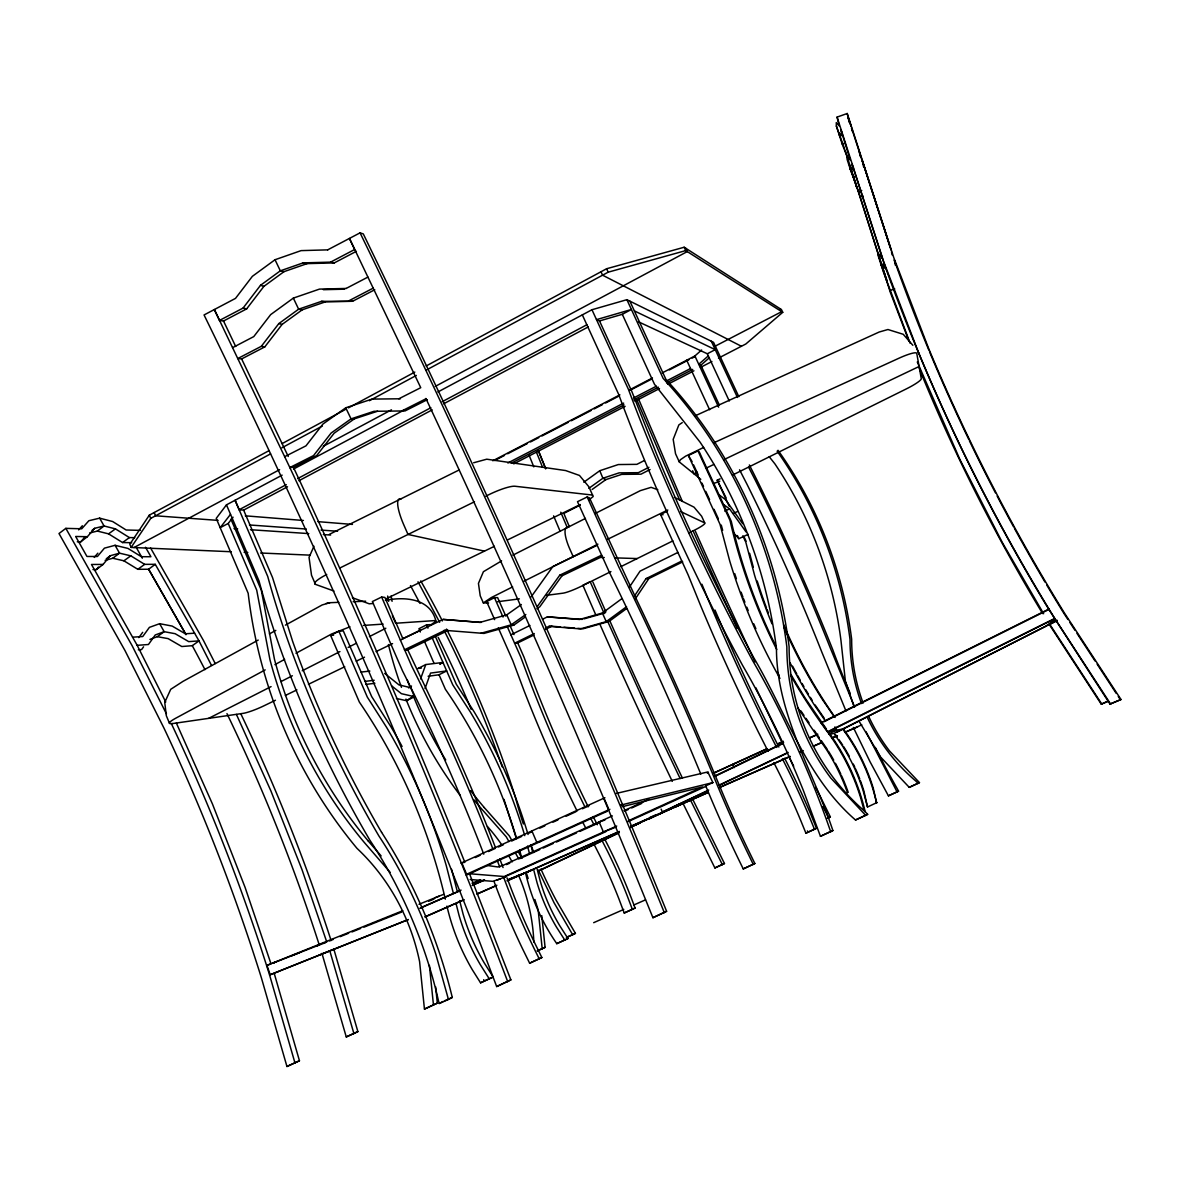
<?xml version="1.0" encoding="UTF-8"?>
<svg xmlns="http://www.w3.org/2000/svg" width="1180" height="1180" viewBox="0 0 1180 1180"><rect width="100%" height="100%" fill="white"/><g stroke="black" fill="none" stroke-linecap="round" stroke-linejoin="round"><path stroke-width="1.5" d="M910.119 343.262L883.584 272.477L881.254 265.279L881.622 263.686L885.177 268.598L884.115 263.686L852.078 164.359L853.494 170.333L850.308 166.542L850.249 169.109L858.524 191.632L886.903 281.12L886.018 277.049M166.454 713.9L132.116 645.681L65.844 528.36L59 533.537L124.992 650.564L163.976 728.119A1420.322 1001.437 78 0 1 261.341 977.645L286.947 1066.499L299.455 1060.746L274.158 973.176L269.586 975.005L294.971 1062.974M425.036 688.574L430.538 673.087L446.689 670.933L438.945 674.783L428.134 676.258M420.567 678.913L425.774 664.561L442.972 662.452L439.919 663.971L442.972 662.452M313.954 546.237L309.042 557.373L311.52 575.25L315.444 584.351L333.94 591.047M700.787 479.301L679.282 461.911L680.329 459.802L685.654 456.129L703.663 447.441M629.368 587.198L640.047 571.15L677.88 552.447M634.029 596.638L646.05 578.628L681.804 561.016M634.943 599.411L648.897 578.525L682.689 561.887M269.129 450.598L149.344 515.144L129.815 544.275L131.128 547.417L231.28 551.739M131.128 547.417L150.73 518.389L270.559 453.887M531.118 596.918L552.845 566.562L597.183 545.308M143.577 646.817L141.6 649.561L138.326 649.811M537.534 606.21L559.763 575.176L601.638 555.161M602.257 556.518L561.99 575.796L539.835 606.712L536.959 608.762M844.452 148.474L836.369 126.068L836.266 122.632L839.201 125.832L837.077 117.1L847.225 113.501L893.806 257.727L928.542 348.203A2834.183 2221.055 -7.3 0 0 1064.316 612.863L1121 699.504L1109.982 704.091L1048.828 609.381C982.335 500.114 927.288 384.075 884.115 263.686M138.798 637.628L142.691 632.318M282.153 475.127L226.471 504.848L216.22 518.389L248.169 593.275A486.691 472.738 -80.5 0 0 357.009 848.376A196.794 175.451 74.7 0 1 419.593 961.626L424.446 1009.077L437.323 1003.133L435.671 986.937M327.73 249.865L301.106 250.617L275.029 259.733L252.373 276.327L235.513 298.378L214.347 309.544L219.51 320.429L243.065 308.083L260.514 285.309L280.324 270.825L303.098 262.889L330.577 262.137L334.309 262.889L356.404 251.296M219.51 320.429L223.522 321.019L246.65 308.88L263.922 286.342L283.997 271.666L307.095 263.627L334.309 262.889M232.563 347.672L253.774 336.595L270.663 314.618L293.348 298.098L319.485 289.1L346.168 288.451M352.643 301.254L325.356 301.874L302.213 309.824L282.108 324.411L264.807 346.891L241.635 358.927L237.741 358.558L261.341 346.3L278.819 323.6L298.643 309.19L321.476 301.357L352.643 301.254L374.768 289.749M230.513 514.318L220.203 527.696L228.212 523.448L233.08 517.194M92.984 569.586L96.362 569.571L103.088 564.438L110.271 555.736L119.534 553.169L130.803 555.839L144.653 564.35L155.259 564.32L198.992 640.888L211.471 665.402M96.362 569.571L98.442 567.064M94.252 557.432L97.852 553.169M1051.955 621.639L1046.055 626.064L846.783 727.013L842.21 729.166L828.965 731.482L1046.38 622.863L1054.035 619.249L1051.955 621.639L1055.112 620.061M77.29 541.812L80.697 541.871L87.379 536.708L94.695 528.301L104.076 525.985L115.448 528.876L129.387 537.578L134.741 537.697M80.697 541.871L84.931 537.018M1057.324 620.415L1049.374 624.618L1101.25 704.15L1108.271 701.303M78.662 529.879L82.335 525.764M837.077 117.1L883.628 261.473L918.483 352.407A2851.662 2234.242 -7.3 0 0 1054.728 618.438L827.652 731.733L821.428 722.544L1049.138 608.939M843.375 728.975A192.62 188.844 63.6 0 1 873.288 788.329L876.622 802.961L876.283 801.692A193.505 189.7 63.8 0 0 842.741 729.078L833.567 733.532L828.935 734.314M501.603 560.884L483.402 571.71L478.446 583.407L480.216 595.826L483.343 602.906L491.352 597.552L512.622 586.888M834.673 734.55L842.063 745.303A183.77 180.157 63.8 0 1 863.347 791.441L867.521 806.987L863.893 791.043A182.93 179.36 63.7 0 0 860.412 780.732M776.706 746.822L781.691 742.368L778.903 743.503M662.246 372.895L694.887 355.962L701.628 349.988M708.207 355.991L698.752 364.281L700.861 365.195L719.387 405.138M700.861 365.195L709.15 357.968M426.172 365.977L606.594 268.745L684.164 247.24L781.44 309.573L782.738 312.331L745.834 343.985L718.487 358.115M385.358 600.369C404.696 596.49 430.479 598.157 435.995 621.314L430.184 625.253M589.189 499.73L593.186 496.515L588.879 486.779L579.483 475.452L565.633 470.555L486.735 459.197L473.637 462.767M92.055 530.336L94.695 528.301M106.289 558.774L110.271 555.736M89.636 532.991L97.35 531.074L104.076 525.985L99.622 518.153L88.869 520.719L81.73 528.788L65.844 528.36M105.153 560.367L112.764 558.243L119.534 553.169L115.065 545.308L104.43 548.154L97.424 556.503L86.951 556.459L75.653 536.472L87.379 536.708M155.259 564.32L148.621 569.232L137.824 569.306L123.885 560.81L112.764 558.243M621.595 598.865L602.375 613.01L579.587 619.471L547.358 616.875L542.608 619.22M97.35 531.074L108.56 533.861L122.587 542.549L129.387 537.578M626.565 606.712L606.24 621.624L580.457 628.896L549.025 626.329L545.75 627.937M577.875 628.35L583.082 628.778L609.042 621.447L626.58 608.6M157.294 636.684L164.168 631.683L175.142 633.704L188.712 641.625L198.992 640.888L192.296 645.696L181.794 646.522L168.121 638.616L157.294 636.684L149.948 639.398M137.824 569.306L144.653 564.35M108.56 533.861L115.448 528.876M583.805 482.222L599.779 470.717L618.291 464.551L636.875 464.345L644.339 460.539M588.879 488.328L602.892 478.254L619.117 472.87L638.351 472.678L648.912 467.295M592.139 489.464L605.841 479.626L621.713 474.375L640.961 474.183L650.091 469.522M123.885 560.81L130.803 555.839M400.404 398.781L372.039 399.091L345.755 407.793L322.951 424.033L305.974 445.848L284.646 456.675M377.6 411.215L354.325 418.871L334.117 433.237L316.727 455.539L293.437 467.31L289.852 467.56L214.347 309.544L204.052 314.957C311.446 534.363 410.36 757.988 496.662 986.554L510.881 979.887L469.493 873.716L466.601 874.262L461.778 862.831L464.846 862.315C411.51 729.034 354.192 597.375 293.437 467.31M400.374 640.047L443.075 619.412L479.906 622.406L506.766 614.854L521.339 604.544M525.823 614.485L511.176 624.825L480.821 633.321M444.89 630.341L448.135 630.445L407.749 649.885L404.489 649.797L444.89 630.341L483.962 633.424L513.875 625.061L525.41 616.904M823.891 721.791L1048.091 609.868M396.436 698.472L406.495 700.714L412.218 696.997M682.247 422.632L678.854 424.918L673.19 439.358L675.535 453.74L679.282 461.911M616.255 793.432L707.808 771.956L712.882 782.591L705.729 785.865A201.028 30.459 65.6 0 0 742.618 867.625L743.253 868.923L754.846 863.495L747.088 847.535A191.027 28.055 65.6 0 1 723.679 795.718L702.97 746.321A861.297 204.184 64.9 0 0 637.525 601.594L589.469 497.857L587.168 496.972L577.507 501.677L609.249 572.02A841.502 205.069 64.9 0 1 690.713 749.846L700.817 774.08M743.253 868.923L754.846 863.495M408.546 687.925L411.525 686.023M425.877 398.457C506.294 569.424 581.947 742.618 652.924 917.716L666.612 911.285C573.495 682.01 471.41 456.483 363.293 233.92L360.062 232.844L327.701 249.85M652.924 917.716L666.612 911.285M858.819 720.803L880.649 757.073L909.249 787.355L919.471 782.62L889.455 750.893A190.024 185.791 7.5 0 1 868.716 716.496M599.514 320.945L622.303 314.308L631.389 309.485L596.505 319.632L599.514 320.945L631.787 391.376L657.54 456.439A404.283 70.166 64 0 0 753.725 657.702C786.323 712.646 805.778 776.986 855.515 819.997L867.669 814.348L865.132 811.619A221.825 217.725 11.1 0 1 789.11 646.655A458.902 422.927 84.4 0 0 665.977 379.488L629.884 301.166M855.515 819.997L867.669 814.348M909.249 787.355L919.471 782.62M582.33 314.883L618.659 394.341A412.705 73.485 64 0 0 742.618 665.461A238.965 56.242 65.3 0 1 803.329 790.394L820.454 836.31L832.874 830.528C812.873 770.216 776.588 713.915 776.455 648.528A451.498 415.758 84.4 0 0 700.094 442.19L654.472 384.252L622.303 314.308M853.346 727.441L870.044 761.749L888.422 795.851L898.555 791.175L897.169 788.579A168.209 27.096 64.9 0 1 875.309 747.442M820.454 836.31L832.874 830.528M888.422 795.851L898.555 791.175M707.248 773.077L708.457 772.384M496.662 986.554L510.881 979.887M783.387 741.276L781.912 742.117L755.864 687.763M494.037 881.46A197.045 49.324 66.4 0 0 522.593 948.897L529.643 963.219L541.856 957.526L534.201 941.935A187.237 46.005 66.4 0 1 511.987 890.93L506.987 877.817M773.874 762.693L779.523 773.874A197.798 50.696 65.7 0 1 800.04 818.802L805.911 833.169L816.501 828.286L811.117 815.173A208.668 52.554 65.6 0 0 784.612 758.209M529.643 963.219L541.856 957.526M805.911 833.169L816.501 828.286M734.535 763.49L732.662 764.537L734.122 767.664M815.823 787.488L830.351 816.914L828.64 817.858L823.035 806.5M258.214 640.062L183.033 681.347L170.716 689.312L164.743 702.425L166.321 715.714L169.478 723.281M269.409 633.925L275.81 630.4M285.413 625.135L322.199 604.942L329.869 602.7L338.822 602.331M265.19 669.886L176.041 718.045A19.204 2.758 -22.5 0 0 172.236 723.532M274.911 664.635L284.631 659.384M295.988 653.248L331.639 633.985L349.959 626.801M282.079 443.606L345.224 409.593M348.454 407.852L414.829 372.084M281.902 447.795L322.391 425.995M369.355 400.713L416.334 375.432M426.039 370.21L608.172 272.182L685.727 250.603L782.738 312.331M134.004 547.55L279.601 469.67M323.364 446.247L391.465 409.829M435.243 386.406L687.276 251.591L685.713 248.243M293.51 469.065L403.84 410.168M437.913 391.967L591.962 309.735L626.89 299.691L713.531 342.318L738.813 396.672M226.471 504.848L259.01 580.944A393.205 133.075 64.2 0 0 369.915 840.263A224.318 98.81 66.8 0 1 438.311 1000.183L439.226 1003.487L448.444 999.445L435.892 954.413A224.672 97.866 66.8 0 0 378.928 836.03A393.678 131.688 64.2 0 1 267.727 576.43L235.085 500.246L239.156 509.731L286.268 484.656M297.64 478.608L430.862 407.734M442.235 401.687L586.844 324.766M239.156 509.731L243.626 510.114L287.522 486.779M298.894 480.732L432.204 409.873M443.592 403.825L588.274 326.919M1057.133 620.533L843.184 729.004M682.659 802.71L714.874 867.934L724.461 863.539L691.967 797.739M714.874 867.934L724.461 863.539M330.577 262.137L354.693 249.481L349.442 238.434L420.744 387.689L398.84 398.781M593.968 844.142L599.499 854.984A191.662 67.585 66.5 0 1 618.91 898.88L624.235 913.01L635.061 908.025L634.634 906.874A202.178 70.446 66.5 0 0 604.927 839.54M624.235 913.01L635.061 908.025M346.138 288.451L367.894 277.108M349.015 300.723L373.175 288.156M448.444 999.445L452.279 997.439C438.104 938.956 414.18 882.965 381.597 832.357M566.385 937.569L575.427 933.38L555.898 899.794A160.804 50.062 65.9 0 1 540.927 869.055M492.812 460.775L619.884 394.858M629.663 389.798L652.481 377.954M494.656 460.525L504.45 455.436M507.71 453.74L527.298 443.592M530.558 441.895L538.729 437.662M541.989 435.966L568.111 422.425M571.371 420.729L590.974 410.566M594.233 408.885L602.39 404.651M605.65 402.955L618.718 396.185M630.15 390.255L651.375 379.252M669.326 369.93L688.913 359.782M692.173 358.086L695.448 356.39M715.036 346.227L781.691 311.668L780.378 308.894M638.454 321.801L707.322 353.764L715.227 349.663L634.383 310.915M439.226 1003.487L443.105 1001.466M507.857 462.988L623.659 403.103M633.453 398.044L656.287 386.229M666.066 381.17L690.536 368.529M511.279 463.18L624.043 404.902M633.852 399.843L658.366 387.173M666.538 382.94L692.69 369.429M513.757 463.873L625.12 406.348M634.943 401.274L659.517 388.574M667.703 384.341L693.914 370.815M700.463 367.423L711.924 361.508M424.446 1009.077L437.323 1003.133M537.461 950.933L545.086 947.348L541.782 915.621M446.925 906.107A212.857 199.405 66.5 0 0 472.295 969.709L480.555 982.822L493.166 977.011L484.139 962.747A201.175 188.549 66.4 0 1 463.017 913.807L459.625 900.576M531.59 870.265L525.513 872.684A192.532 182.31 64.4 0 0 556.075 942.628L556.739 943.676L567.964 938.513L559.689 925.621A182.059 172.457 64.3 0 1 540.293 881.312L537.18 869.306M480.555 982.822L493.166 977.011M556.739 943.676L567.964 938.513M445.332 899.175A506.294 426.231 77.1 0 0 359.354 702.071L330.636 635.43L338.881 631.212L343.306 630.887L371.641 696.51L390.772 726.511A513.654 432.942 77.1 0 1 402.085 746.483M569.35 526.693A974.134 175.496 64.5 0 1 563.819 513.403L580.191 505.099M208.786 718.281L271.076 686.613M280.914 681.612L292.389 675.771M302.228 670.771L339.929 651.596M348.115 647.422L356.316 643.262M369.429 636.595L385.816 628.247M401.702 411.024L425.995 398.751M427.278 399.681L405.035 410.935L374.001 411.304L351.05 418.871L331.108 433.045L313.556 455.583L289.823 467.56M512.887 555.161L585.457 518.418M595.148 513.521L640.327 490.644L651.08 487.34L657.821 489.73M430.199 624.618L426.541 624.884L418.93 628.719L420.346 631.993M425.774 664.561L417.971 668.485L421.422 668.057M821 722.957L821.9 722.499L805.911 699.209A625.887 590.634 -6.4 0 1 791.205 674.842M828.906 733.812L836.502 729.977L834.894 726.909M524.082 581.15L597.906 544.157M607.788 539.201L667.806 510.011M836.148 732.411L840.529 730.199M505.807 616.093L497.621 597.611L494.464 597.685L486.662 601.594L494.641 619.648M768.106 751.321L758.238 731.807A424.623 83.013 64.6 0 1 700.36 604.957L688.161 574.955L660.564 514.495L667.452 511.043M286.947 1066.499L299.455 1060.746M321.948 953.381L346.271 1036.94L357.879 1031.6L333.866 949.236L323.497 953.366M346.271 1036.94L357.879 1031.6M329.338 534.363L400.772 498.919M401.126 498.742L458.814 470.127M732.5 475.083L906.122 389.002A19.677 2.906 -25.7 0 0 921.27 378.618L916.771 353.44A21.211 3.363 -25.9 0 0 898.954 358.219L713.664 442.869M610.93 571.577L581.416 586.209A16.432 2.139 -24.2 0 1 562.919 593.186L546.591 595.325M620.769 566.695L672.865 540.883M689.076 532.844L693.943 530.44A16.771 2.213 -24.6 0 0 704.681 522.888L701.643 516.25L694.032 507.164L674.341 497.281M406.495 700.714L414.578 696.702L410.655 687.675L398.988 684.902L384.665 673.367M339.678 568.096L474.493 501.751M485.85 496.175L489.095 494.582A23.349 4.307 -24 0 1 514.996 486.249L592.625 495.084M510.911 634.825L529.923 625.459M533.98 634.988L517.696 642.967L514.613 643.218L534.275 633.572M545.337 629.412L551.827 626.226L560.515 626.934M402.823 638.572L384.901 597.419L381.642 597.036L372.379 601.549L402.513 670.86A813.654 323.069 65.1 0 1 483.771 854.187M494.391 546.311L385.698 598.998M507.606 539.894L580.25 504.553M275.456 700.242L263.907 705.832A17.892 2.449 -22.9 0 1 243.051 713.369L171.41 723.753A1428.759 1007.632 78 0 1 269.586 975.005M285.354 695.463L296.903 689.872M308.452 684.297L344.737 666.744M356.286 661.169L364.531 657.172M376.081 651.596L392.571 643.616M402.469 638.823L420.611 630.061M714.49 776.189L783.653 742.795M715.508 776.101L783.225 743.415M836.34 732.323L841.812 729.668M779.951 678.426A641.3 605.001 -6.4 0 1 729.712 560.957L719.962 524.171L688.368 455.48L697.97 450.893L699.386 452.161L731.275 521.354A625.887 590.634 -6.4 0 0 776.175 646.699M404.534 649.797L407.749 649.885L431.172 699.327A832.579 325.798 65.1 0 1 493.284 841.886L495.231 847.019M461.011 863.2L604.912 797.724M697.395 472.295L694.076 473.873L692.645 470.776M705.67 468.357L713.929 464.404M723.856 459.669L919.102 366.493M724.771 511.117L729.535 508.846L746.114 532.003M729.166 506.117L717.219 480.186L720.11 478.815M719.299 494.995L725.494 499.612L742.722 523.714M723.768 504.686L729.535 508.846M465.864 874.616L609.883 809.274M705.714 786.455L627.672 821.811M537.726 871.179L619.308 832.475M661.11 809.082L662.423 812.017L708.708 790.054M718.635 785.349L788.063 752.398M538.021 871.297L618.6 833.08M630.12 827.623L639.988 822.947L632.628 826.148M708.015 790.688L662.423 812.017M719.623 785.187L787.591 752.943M733.193 513.521L737.707 511.412M733.695 532.947L738.842 538.7L748.15 534.348M630.666 826.295L680.831 804.288L648.675 819.141M694.696 416.039L879.218 332.008L887.95 329.515L903.231 334.294L912.863 345.298M475.186 857.58L480.157 855.308M488.461 851.532L495.113 848.509M498.432 846.989L503.418 844.733M511.722 840.957L521.678 836.413M528.33 833.39L531.649 831.885M539.88 828.139L544.791 825.897M552.992 822.18L557.904 819.938M566.09 816.221L575.914 811.737M582.463 808.757L589.026 805.778M712.956 773.328L766.971 748.725M713.059 773.461L767.428 748.695M466.395 875.117L469.493 873.716M612.376 815.911L503.713 865.043L498.049 866.976L487.37 865.5M623.984 810.66L648.882 799.391M519.76 858.642L539.791 849.571M543.125 848.066L553.14 843.523M556.473 842.019L576.504 832.947M579.837 831.428L599.853 822.357M604.883 820.085L599.101 821.929L603.437 832.018L615.916 827.121M624.987 810.985L628.35 809.465M631.698 807.961L641.743 803.403M649.664 817.607L656.36 814.584M673.057 807.017L679.739 803.993M622.435 804.362L620.887 805.055L712.882 782.591M497.105 880.073L505.777 876.696M616.727 826.029L504.214 876.519L470.85 873.849A11.918 0.782 -23.3 0 1 478.343 869.704L602.183 813.536A12.036 0.811 -23.5 0 1 607.331 811.309M628.365 820.779L702.705 786.883L622.155 806.707M605.856 831.664L504.332 876.991M778.313 743.562L782.119 741.851M719.8 481.16L713.679 483.535M867.521 806.987L877.109 802.503M1101.25 704.15L1107.651 701.318M1109.982 704.091L1121 699.504M827.254 818.271L830.351 816.914M593.673 922.686L623.763 909.426M633.793 905.001L645.504 899.853M567.565 936.832L575.427 933.38M537.195 950.829L545.086 947.348M424.756 916.904L463.327 899.957M476.75 894.057L496.869 885.221M506.943 880.796L619.308 831.413M707.764 792.547L674.06 807.533L707.735 792.724M719.49 787.399L789.804 756.498M799.848 752.088L803.197 750.613M813.241 746.202L821.605 742.515M831.649 738.105L836.679 735.907M845.042 732.22L861.784 724.859M425.508 916.757L464.256 899.735M477.723 893.806L496.264 885.664M508.049 880.487L619.235 831.62M719.534 787.547L790.246 756.469M813.831 746.114L820.557 743.149M832.342 737.972L837.402 735.745M845.824 732.043L857.609 726.865M444.639 1000.788L452.279 997.439M420.803 907.7L461.07 890.104M472.811 884.971L484.552 879.838M809.406 737.854L817.784 734.196M419.888 908.335L460.333 890.664M472.133 885.502L483.918 880.354M810.011 737.81L816.752 734.875M506.486 864.586L509.76 863.185M639.56 822.991L630.71 826.62L671.376 808.492L630.917 826.929M522.386 873.938L520.985 874.498M531.649 870.235L509.17 879.277M408.221 919.677L270.22 974.754L266.931 965.388L402.778 910.724M276.548 961.567L273.2 962.939L274.35 962.496M418.989 904.264L439.344 896.077M291.563 955.844L299.322 952.747M325.12 942.673L320.606 944.487M277.875 971.686L276.74 972.143L277.521 971.833M274.542 972.999L338.276 947.466M435.14 897.7L443.474 894.411M340.135 936.669L348.661 933.247M352.024 931.935L360.608 928.468M363.956 927.17L401.554 912.081M428.679 901.255L433.96 899.101M472.974 883.525L478.328 881.357M329.382 940.962L333.306 939.398M319.323 955.048L323.94 953.189M336.61 948.145L408.31 919.5M508.742 879.38L525.749 872.581M315.975 946.316L318.748 945.21M323.099 943.454L325.709 942.422M272.757 963.205L321.403 944.118M266.931 965.388L270.987 963.809L245.056 887.316L212.385 803.831L176.351 723.045M472.029 883.171L480.467 879.911M500.32 878.835L492.783 881.327L470.112 879.513M847.933 158.828L842.21 144.108L845.44 142.928M852.875 177.207L856.12 176.027M194.597 633.188L185.319 633.778L172.191 626.078L159.639 623.689L149.388 627.376L142.751 636.536L132.588 637.185M858.524 191.632L861.754 190.481M859.025 150.937L860.323 156.512M890.34 247.874L862.3 160.775L891.195 250.204M853.553 167.958L850.249 169.109L847.122 159.447L847.152 156.394L850.205 159.964L840.957 129.859L842.49 136.216L839.423 132.794L839.481 135.7M859.792 197.031L862.963 195.939M849.202 122.396L847.225 113.501M889.927 290.501L894.72 288.879M583.982 618.88L601.638 613.88M329.869 602.7L326.108 603.481M827.652 731.733L828.183 731.644A213.816 209.081 66.5 0 1 865.235 812.017M539.865 841.797L536.753 842.269L531.826 830.779M488.579 602.906L483.343 602.906M497.65 601.712L519.407 598.88M365.8 684.429L374.886 683.279M365.107 681.376L374.178 680.255M361.095 672.069L369.856 671.081M514.613 643.218L517.74 642.938L524.038 657.231A406.967 108.811 64.9 0 0 588.215 806.81M373.396 603.467L369.252 603.806L352.437 597.729M330.636 635.43L333.616 635.209M103.088 564.438L91.48 564.468L137.19 645.327L148.444 644.516L155.244 634.973L164.168 631.683L159.639 623.689M363.469 625.429L383.131 624.102M609.042 621.447L606.24 621.624L602.375 613.01L605.178 612.877M353.144 601.726L365.682 601.195M549.025 626.329L551.827 626.226M646.05 578.628L648.897 578.525M323.379 289.69L344.501 289.189M547.358 616.875L582.212 619.382M504.391 876.976L505.158 876.961M354.325 418.871L351.05 418.871L345.755 407.793M122.587 542.549L131.673 542.697M140.509 530.38L126.127 529.997L112.646 521.53L99.622 518.153M600.605 557.417L604.263 557.535M615.237 557.875L637.171 558.568M244.127 552.299L247.785 552.447M260.632 553.007L310.193 555.146M443.075 619.412L481.219 622.406M234.038 528.625L237.681 528.876M250.44 529.717L308.762 533.596M323.335 534.57L330.636 535.056M249.437 524.967L306.343 529.024M321.034 530.071L337.554 531.251M218.108 520.395L155.568 515.793L154.197 512.533M245.293 515.822L303.408 520.483M317.936 521.649L352.437 524.422M563.981 627.214L574.409 628.07M513.875 625.061L511.176 624.825L506.766 614.854M660.564 514.495L663.116 514.76M321.476 301.357L325.356 301.874M261.341 346.3L264.807 346.891M302.213 309.824L298.643 309.19L293.348 298.098M303.098 262.889L307.095 263.627M484.493 551.134L408.015 534.466L403.944 525.218A31.845 7.611 63.6 0 1 400.949 498.83M243.065 308.083L246.65 308.88M283.997 271.666L280.324 270.825L275.029 259.733M414.578 696.702L401.406 693.678L391.627 685.846M115.065 545.308L127.956 548.42L141.349 556.695L150.922 556.739L145.509 547.269M278.819 323.6L282.108 324.411M559.763 575.176L561.99 575.796M260.514 285.309L263.922 286.342M605.841 479.626L602.892 478.254L599.779 470.717M680.698 511.589L704.681 522.888M741.409 346.271L602.582 275.191L601.004 271.754M435.995 621.314L434.845 620.591L395.654 623.247L392.394 615.754M688.368 455.48L692.114 461.69M717.219 480.186L726.098 497.886M918.114 783.461L915.901 781.131A190.865 186.632 7.6 0 1 867.138 717.042M865.796 815.483L830.823 778.062A222.976 218.89 11.3 0 1 786.854 646.92A461.115 424.697 84.4 0 0 663.145 378.397L626.89 299.691M484.257 807.548L509.273 835.823L511.943 840.544M368.101 840.853L381.14 855.928M390.138 872.33L363.956 842.048A476.602 462.914 -80.5 0 1 269.925 659.591L256.709 590.118L228.212 523.448M769.227 456.734L774.891 463.858A390.123 365.889 83.8 0 1 841.001 640.799L845.367 680.978L854.143 706.953M833.95 716.319L822.578 699.77A561.695 532.313 -5.7 0 1 783.682 626.639M815.1 704.962L824.215 718.222M835.337 734.417L837.181 737.087M839.024 739.757L842.697 745.111M825.528 721.231L814.348 704.962A572.33 542.357 -5.7 0 1 790.098 662.85M822.799 723.797L826.398 729.034M800.896 710.906L803.963 715.375M805.999 718.355L809.067 722.809M814.156 730.243L819.259 737.692M821.31 740.657L827.416 749.58M797.931 707.956L826.634 749.816A204.111 199.553 66.7 0 1 847.506 792.724M1067.915 619.5L1063.888 613.335A2811.217 2206.364 -7.3 0 1 1046.852 585.192M1069.936 622.568L1074.965 630.268M1076.971 633.35L1095.099 661.051M1097.12 664.134L1116.236 693.383M1118.256 696.466L1120.277 699.534M1054.728 618.438L1110.66 704.091M1049.713 624.235L1101.84 704.15M564.822 940.136L556.518 927.17A182.856 173.15 64.4 0 1 537.048 882.684L533.921 870.619M489.346 978.972L480.29 964.635A202.149 189.361 66.5 0 1 459.079 915.474L456.1 903.836M483.682 979.695L484.405 980.846M572.713 934.781L554.054 902.744L538.316 870.117M1043.621 613.733L1002.381 542.623L959.989 459.684L917.288 361.98M150.553 547.948L203.506 640.563L215.203 663.529M136.202 547.328L142.323 558.199M518.182 851.547L521.737 857.845M508.949 841.576L506.264 836.841L481.16 808.433A408.811 401.244 -76.8 0 1 474.198 800.025M515.203 852.624L518.787 858.952M897.125 792.031L866.017 731.703M418 581.77L439.653 622.288M443.975 630.385L445.701 633.63A472.664 193.904 63.6 0 1 502.149 766.794M410.478 585.59L419.992 603.393M748.666 467.28L755.303 480.201A502.002 108.25 63.7 0 1 830.101 647.51L854.63 707.056M739.55 469.788L747.014 484.301A501.205 110.728 63.7 0 1 821.575 651.493L845.971 710.994M593.171 816.56L597.346 824.746M590.738 818.389L593.968 824.702M602.021 840.499L607.567 851.355A191.942 66.847 66.5 0 1 627.023 895.281L632.377 909.426M582.684 822.077L585.914 828.375M192.193 645.49L192.296 645.696A1349.551 973.013 77.8 0 1 204.966 669.65M776.646 747.427L766.764 727.898A425.095 81.597 64.6 0 1 708.738 600.915L701.923 584.233M782.414 758.829L788.078 770.009A198.093 49.87 65.6 0 1 808.639 814.996L814.525 829.378M137.19 645.327L165.746 701.997M788.874 756.439L793.668 766.174M690.123 799.332L722.381 864.645M539.275 958.957L538.655 957.688A197.222 48.483 66.4 0 1 503.595 877.138M753.312 864.483L746.188 849.792A201.219 29.559 65.6 0 1 715.7 781.352A842.845 199.214 64.9 0 0 618.984 567.374L587.168 496.972M360.062 232.844C468.578 456.203 570.987 682.556 664.34 912.686M241.635 358.927L288.259 456.483M223.522 321.019L235.705 346.507M680.152 778.579L653.882 723.384L607.951 622.022M684.164 247.24L685.727 250.603M711.319 341.227L737.456 397.454M707.322 353.764L729.24 400.964M694.887 355.962L718.635 407.174M686.686 360.21L709.608 409.74M744.551 537.888L746.085 541.222M742.854 535.794L745.79 542.151L754.595 575.309A572.33 542.357 -5.7 0 0 772.015 623.896M737.397 535.573L738.842 538.7M697.97 450.893L730.007 520.424A629.368 593.776 -6.4 0 0 776.735 649.575M606.594 268.745L608.172 272.182M693.634 464.994L698.191 474.891M701.982 483.136L703.501 486.425M705.773 491.382L709.564 499.627M714.018 509.318L718.369 518.772M289.719 467.28C368.691 635.99 441.32 807.636 507.725 981.686M591.962 309.735L628.394 389.282A413.221 71.788 64 0 0 752.722 660.726A239.363 54.988 65.3 0 1 829.525 828.404L830.794 831.782M573.17 556.547L569.955 549.364A24.736 6.815 63.4 0 1 567.713 527.401M236.428 714.431L270.854 790.821L302.036 869.734L326.772 942.009M510.276 626.182L514.008 634.589M494.464 597.685L503.034 617.066M507.326 626.757L520.66 656.847L531.782 686.421A414.903 111.009 64.9 0 0 585.118 807.282M604.249 613.615L590.162 581.681L582.905 585.28A980.241 179.198 64.6 0 0 596.018 615.4M498.27 627.863L512.799 660.697L523.876 690.241A414.446 112.292 64.9 0 0 577.064 810.97M435.273 636.212L456.291 684.223L473.903 711.452A469.271 403.988 76.6 0 1 528.05 834.496M426.541 624.884L427.971 628.144M432.249 637.952L452.722 684.739L470.407 712.086A471.145 405.242 76.6 0 1 524.761 835.646M424.623 641.787L433.901 662.998M439.034 674.739L445.362 689.238A462.383 397.675 76.6 0 1 516.471 838.11M682.35 501.426L638.483 398.855M695.359 531.236L695.389 531.295A986.111 143.222 64.4 0 0 755.067 661.892M679.724 500.261L636.861 400.005M603.983 798.123L608.29 808.005M381.642 597.036L411.835 666.39A814.893 317.981 65.1 0 1 489.966 841.37L492.562 848.213M338.881 631.212L367.334 697.129L386.538 727.278A515.896 434.358 77.1 0 1 446.247 865.515L453.415 893.452M243.626 510.114L272.536 577.566L292.611 641.271A385.182 128.738 64.2 0 0 381.597 832.357M230.926 519.141L261.296 590.148L274.468 659.281A474.183 460.731 -80.4 0 0 368.116 840.853M560.766 512.194L567.211 527.445M553.597 515.852L559.999 531.015M149.344 515.144L150.73 518.389M807.43 830.897L807.902 832.062M536.384 452.029L542.594 467.339M529.024 455.052L533.803 466.867M880.782 263.848L885.354 275.397M516.383 838.656L503.978 799.362M850.146 168.799L855.013 181.248M894.234 259.954L894.337 260.219A2811.217 2206.364 -7.3 0 0 928.793 350.003M908.792 340.637L890.34 292.433L845.072 150.066M919.264 367.983L922.775 377.143A2565.438 2048.598 -7.1 0 0 1042.619 613.571M499.804 858.996L503.064 867.551M497.134 860.19L499.745 867.035M851.606 128.001L861.68 159.167M836.369 126.068L842.21 144.108M849.32 164.551L856.798 187.738L855.633 182.797M881.254 265.279L878.097 255.514L878.495 253.582L881.888 258.228L880.9 253.715M526.486 873.318L528.153 878.54M534.835 899.44L538.169 909.883L542.21 948.838M329.81 950.859L353.911 1033.577M864.07 810.454L860.766 798.137A214.907 210.114 66.7 0 0 827.401 731.777A629.368 593.776 -6.4 0 1 791.116 676.229M749.625 553.317L753.312 567.211M721.275 525.085L722.662 530.307M530.838 844.939L532.652 851.901M527.549 846.149L529.378 853.14M519.598 849.939L521.796 858.376M451.571 869.306L457.383 891.888M851.503 127.883L852.226 131.128M862.3 160.775L863.613 166.896M891.49 251.753L892.095 254.836M391.082 596.033L392.099 601.313M387.645 596.033L388.663 601.343M894.411 260.19L895.369 265.22M918.483 352.407L918.778 354.177M922.509 375.594L922.775 377.143M429.402 965.373L433.473 1005.124M315.444 584.351A23.069 4.145 -23.1 0 1 326.727 574.483M778.859 747.029A416.953 79.975 64.6 0 1 715.006 610.06M737.294 628.365A992.823 144.358 64.4 0 1 693.014 530.72M682.438 778.107A974.134 175.496 64.5 0 1 609.573 620.267M605.915 611.933A974.134 175.496 64.5 0 1 592.891 582.065M672.29 781.352A980.241 179.198 64.6 0 1 599.706 623.807M226.958 713.605A1349.551 973.013 77.8 0 1 319.19 944.723M240.809 713.797A1353.268 977.32 77.8 0 1 331.093 940.548M1044.993 582.05A2811.217 2206.364 -7.3 0 1 1014.461 528.433M1013.591 526.841A2811.217 2206.364 -7.3 0 1 997.159 496.087M995.463 492.842A2811.217 2206.364 -7.3 0 1 969.355 440.642M968.573 439.004A2811.217 2206.364 -7.3 0 1 929.501 351.684M828.36 751.07A203.078 198.565 66.6 0 1 833.729 760.156M835.411 763.254A203.078 198.565 66.6 0 1 840.898 774.301M841.635 775.894A203.078 198.565 66.6 0 1 848.184 792.267M779.198 675.403A637.746 601.8 -6.4 0 1 777.458 672.246M755.879 628.704A637.746 601.8 -6.4 0 1 753.71 623.778M748.179 610.547A637.746 601.8 -6.4 0 1 746.851 607.213M744.89 602.213A637.746 601.8 -6.4 0 1 743.621 598.88M742.987 597.213A637.746 601.8 -6.4 0 1 741.129 592.183M736.394 578.687A637.746 601.8 -6.4 0 1 734.712 573.598M835.101 717.455A558.922 529.776 -5.7 0 1 783.609 624.707M843.671 746.645A182.93 179.36 63.7 0 1 849.143 756.011M853.302 764.065A182.93 179.36 63.7 0 1 854.851 767.339M855.603 768.991A182.93 179.36 63.7 0 1 859.778 779.036M812.224 700.404A569.512 539.791 -5.7 0 1 810.336 697.351M808.462 694.283A569.512 539.791 -5.7 0 1 805.704 689.666M803.875 686.568A569.512 539.791 -5.7 0 1 802.09 683.471M800.32 680.359A569.512 539.791 -5.7 0 1 797.695 675.668M796.839 674.09A569.512 539.791 -5.7 0 1 792.621 666.213M768.327 612.73A569.512 539.791 -5.7 0 1 767.059 609.426M766.425 607.759A569.512 539.791 -5.7 0 1 757.191 580.973M749.359 464.95A513.079 110.743 63.7 0 1 832.711 649.575A168.209 27.096 64.9 0 0 850.22 693.442M777.119 451.144A398.427 373.736 83.8 0 1 849.998 639.427A190.865 186.632 7.6 0 0 861.518 703.56M778.018 450.288A396.775 372.349 83.8 0 1 851.65 639.221A190.024 185.791 7.5 0 0 863.126 703.088M438.164 637.362A471.956 195.836 63.6 0 1 471.13 709.254M460.406 795.704A417.469 409.755 -76.8 0 1 405.935 699.091M401.466 687.365A417.469 409.755 -76.8 0 1 388.412 644.546M445.73 759.964A408.811 401.244 -76.8 0 1 413.133 695.463M409.253 685.329A408.811 401.244 -76.8 0 1 407.41 680.211M533.876 852.491A160.804 50.062 65.9 0 1 531.221 845.794M523.36 824.009A160.804 50.062 65.9 0 1 515.365 797.179A483.048 198.329 63.6 0 0 446.527 629.058M420.759 580.899A483.048 198.329 63.6 0 1 442.382 620.946M484.257 807.533A407.026 399.607 -76.6 0 1 470.599 790.6M487.473 826.546A170.363 155.288 73.5 0 1 501.795 844.88M508.55 855.559A170.363 155.288 73.5 0 1 512.105 861.916M518.418 874.985A170.363 155.288 73.5 0 1 533.832 942.112M851.149 126.26L847.874 116.451L851.06 126.29M185.968 634.575L148.621 569.232L185.968 634.575M545.676 468.681L538.124 450.052L545.691 468.696"/></g></svg>
